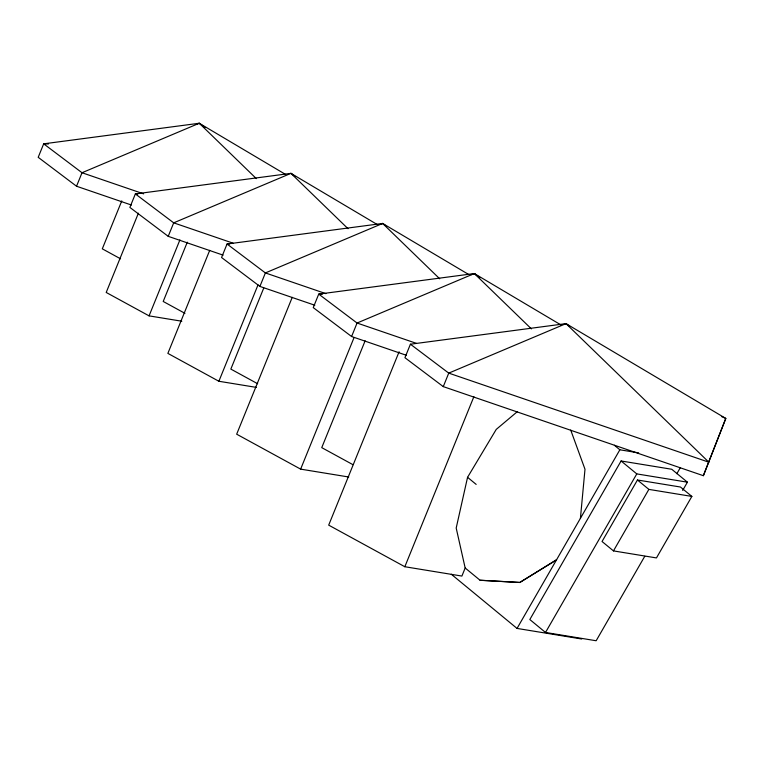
<?xml version="1.0" encoding="UTF-8"?>
<svg xmlns="http://www.w3.org/2000/svg" width="764" height="764" viewBox="0 0 764 764"><rect width="100%" height="100%" fill="white"/><g stroke="black" fill="none" stroke-linecap="round" stroke-linejoin="round"><path stroke-width="1.15" d="M580.411 518.393L584.995 469.249L570.718 430.065M517.209 411.758L496.247 429.397L467.558 477.309L456.194 528.048L465.18 568.034L461.895 576.066L404.834 566.735L328.692 525.135L399.094 351.765M703.367 475.695L725.8 418.433L566.009 323.63L410.421 344.211L404.939 357.705L443.273 386.613L703.367 475.695L725.8 418.433L721.474 416.504M131.446 205.038L76.534 186.235L82.015 172.74L199.27 123.252L285.316 174.297M121.772 200.894L102.3 248.835L120.559 258.815M138.399 213.175L106.206 292.459L149.066 315.866L181.822 321.224M223.126 255.138L168.223 236.334L173.695 222.84L290.96 173.352L376.996 224.396M149.066 315.866L179.912 239.896M187.285 242.188L163.209 301.465L184.945 313.336M209.708 250.334L167.87 353.388L218.876 381.265L256.456 387.405M218.876 381.265L258.06 284.781M314.816 305.228L259.903 286.424L265.385 272.929L382.64 223.441L468.685 274.496M263.752 288.028L230.843 369.088L257.669 383.748M292.24 297.339L236.668 434.191L300.634 469.134L348.728 477.003M406.496 355.327L351.593 336.523L357.065 323.029L474.329 273.541L561.387 325.197M300.634 469.134L353.961 337.803M365.144 340.773L321.749 447.637L352.939 464.674M443.273 386.613L448.754 373.118L566.009 323.63L568.865 325.741M404.834 566.735L473.89 396.678M451.285 574.241L517.047 628.428L619.862 449.795L638.666 452.871M682.682 490.421L687.419 482.179L671.737 469.258L621.094 460.978L529.834 619.537L545.515 632.468L596.159 640.748L644.749 556.316M545.515 632.468L636.784 473.9L687.419 482.179M637.453 479.993L602.051 541.504L613.463 550.901L656.457 557.93L691.859 496.419L680.457 487.021L637.453 479.993L648.865 489.39L691.859 496.419M613.463 550.901L648.865 489.39M676.856 473.68L680.39 467.539M556.498 559.802L519.787 582.445L480.031 580.229L465.171 567.986M556.555 559.84L519.816 582.493L480.05 580.277M197.045 124.026L199.27 123.252L204.972 127.473M380.453 224.205L382.64 223.441L385.495 225.552M471.044 274.677L474.329 273.541L480.031 277.762M563.822 324.394L566.009 323.63L708.849 462.201L448.754 373.118L410.421 344.211M294.761 176.159L290.96 173.352L135.362 193.922L129.88 207.416L168.223 236.334M48.428 143.985L43.682 143.833L38.2 157.317L76.534 186.235M137.711 193.999L135.362 193.922L173.695 222.84L233.087 243.181M229.401 244.098L227.051 244.022L221.57 257.516L259.903 286.424M322.255 294.236L318.731 294.111L313.25 307.606L351.593 336.523M517.047 628.428L581.71 639M143.642 193.855L82.015 172.74L43.682 143.833L199.27 123.252L256.332 178.614M325.894 293.653L265.385 272.929L227.051 244.022L382.64 223.441L439.701 278.803M416.456 343.37L357.065 323.029L318.731 294.111L474.329 273.541L531.391 328.892M614.38 445.278L619.862 449.795M621.094 460.978L636.784 473.9M467.558 477.309L476.173 484.405M290.96 173.352L348.021 228.703"/></g></svg>
